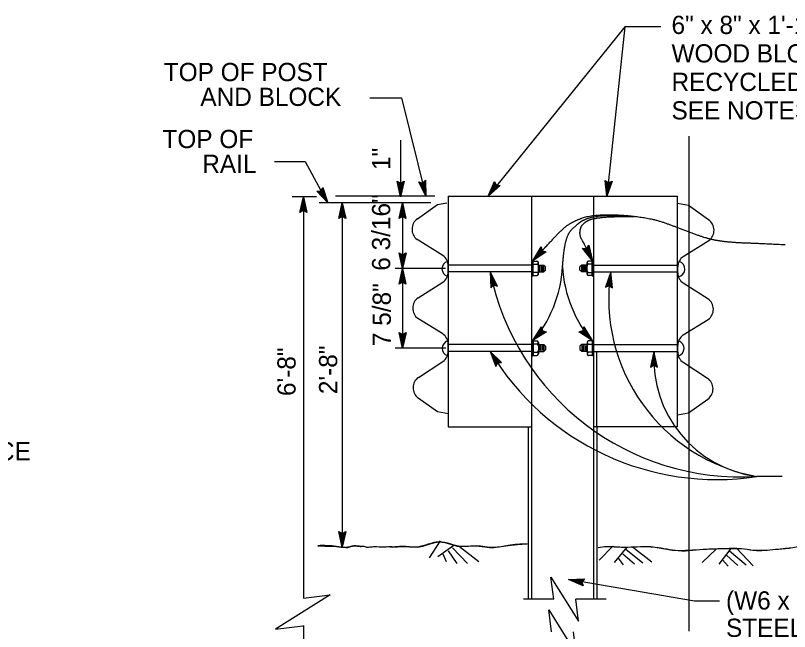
# Model space of a CAD drawing. Extents: x -894 to 866, y -476 to 714.
# Drawn here: x -126.9 to 170.3, y 256.1 to 492.6 of the extents above; entities that cross this region are included whole.
import ezdxf

# ---------------------------------------------------------------- set-up
doc = ezdxf.new("R2010")
doc.units = 0
for name, color, linetype in [('56 Stage 3 Anno', 7, 'Continuous'), ('57 Undefined', 7, 'Continuous'), ('59 Sndwall Anno', 7, 'Continuous'), ('60 Nongeo Data', 7, 'Continuous')]:
    doc.layers.add(name, color=color, linetype=linetype)

msp = doc.modelspace()

# ---------------------------------------------------------------- linework, layer by layer
at = {"layer": '56 Stage 3 Anno'}
for p, q in [((107.05, 488.15), (100.17, 423.17)), ((131.7, 446.28), (131.7, 256.25)), ((20.97, 444.74), (20.97, 422.94)), ((20.97, 422.94), (19.64, 428.94)), ((19.64, 428.94), (19.64, 428.94)), ((19.64, 428.94), (20.97, 428.14)), ((20.96, 424.33), (20, 428.7)), ((20.97, 425.7), (20.34, 428.53)), ((20.97, 427.08), (20.7, 428.29)), ((20.97, 428.14), (22.31, 428.94)), ((22.31, 428.94), (20.97, 422.94)), ((21.95, 428.72), (20.97, 424.32)), ((21.59, 428.49), (20.97, 425.7)), ((21.24, 428.31), (20.97, 427.08)), ((22.31, 428.94), (22.31, 428.94)), ((30.6, 423.17), (27.91, 428.69)), ((27.91, 428.69), (27.91, 428.69)), ((27.91, 428.69), (29.39, 428.23)), ((30.28, 424.52), (28.31, 428.55)), ((29.96, 425.86), (28.69, 428.46)), ((29.64, 427.2), (29.09, 428.31)), ((29.39, 428.23), (30.5, 429.32)), ((29.62, 428.46), (29.64, 427.2)), ((29.91, 428.71), (29.96, 425.86)), ((30.21, 429.02), (30.28, 424.51)), ((30.5, 429.32), (30.5, 429.32)), ((30.5, 429.32), (30.6, 423.17)), ((54.63, 423.17), (57.07, 428.81)), ((55.44, 424.3), (57.23, 428.41)), ((56.25, 425.41), (57.4, 428.06)), ((57.07, 428.81), (57.07, 428.81)), ((57.07, 428.81), (57.68, 427.38)), ((100.17, 423.17), (99.5, 429.28)), ((99.5, 429.28), (99.5, 429.28)), ((99.5, 429.28), (100.74, 428.34)), ((100.32, 424.55), (99.83, 429.01)), ((100.48, 425.92), (100.16, 428.79)), ((102.16, 428.99), (100.17, 423.17)), ((101.78, 428.81), (100.32, 424.54)), ((101.4, 428.62), (100.48, 425.92)), ((100.63, 427.29), (100.49, 428.52)), ((101.03, 428.48), (100.63, 427.29)), ((100.74, 428.34), (102.16, 428.99)), ((102.16, 428.99), (102.16, 428.99)), ((-7.05, 420.63), (-11.18, 425.18)), ((-11.18, 425.18), (-11.18, 425.18)), ((-11.18, 425.18), (-9.63, 425.14)), ((-7.74, 421.83), (-10.75, 425.15)), ((-8.42, 423.03), (-10.36, 425.17)), ((-9.1, 424.23), (-9.93, 425.14)), ((-9.63, 425.14), (-8.86, 426.5)), ((-9.47, 425.43), (-9.1, 424.23)), ((-9.26, 425.76), (-8.42, 423.03)), ((-9.06, 426.14), (-7.73, 421.82)), ((-8.86, 426.5), (-8.86, 426.5)), ((-8.86, 426.5), (-7.05, 420.63)), ((59.23, 427.24), (54.63, 423.17)), ((58.82, 427.27), (55.44, 424.29)), ((58.39, 427.3), (56.25, 425.41)), ((57.06, 426.52), (57.56, 427.66)), ((58.01, 427.36), (57.06, 426.52)), ((57.68, 427.38), (59.23, 427.24)), ((59.23, 427.24), (59.23, 427.24)), ((-11.35, 422.94), (-20.66, 422.94)), ((-17.68, 416.94), (-16.34, 422.94)), ((-16.34, 422.94), (-16.34, 422.94)), ((-16.34, 422.94), (-15.01, 416.94)), ((-16.34, 422.94), (-16.34, 268.84)), ((5.8, 423.17), (-4.09, 423.17)), ((34.07, 423.17), (5.8, 423.17)), ((20.97, 422.94), (20.97, 422.94)), ((30.6, 423.17), (30.6, 423.17)), ((54.63, 423.17), (54.63, 423.17)), ((100.17, 423.17), (100.17, 423.17)), ((-17.32, 417.15), (-16.34, 421.56)), ((-16.96, 417.39), (-16.34, 420.18)), ((-16.34, 420.18), (-15.71, 417.35)), ((-16.33, 421.55), (-15.37, 417.17)), ((5.8, 420.62), (-10.28, 420.62)), ((-7.05, 420.63), (-7.05, 420.63)), ((-2.77, 414.62), (-1.43, 420.62)), ((-2.77, 414.62), (-1.43, 420.62)), ((-2.42, 414.83), (-1.43, 419.24)), ((-2.42, 414.83), (-1.43, 419.24)), ((-1.43, 420.62), (-1.43, 420.62)), ((-1.43, 420.62), (-0.1, 414.62)), ((-1.43, 420.62), (-1.43, 420.62)), ((-1.43, 420.62), (-0.1, 414.62)), ((-1.43, 420.62), (-1.43, 288.48)), ((-1.43, 419.23), (-0.46, 414.85)), ((-1.43, 419.23), (-0.46, 414.85)), ((32.58, 420.62), (5.8, 420.62)), ((20.35, 414.62), (21.69, 420.62)), ((20.7, 414.83), (21.69, 419.24)), ((21.69, 420.62), (21.69, 395.45)), ((21.69, 420.62), (21.69, 420.62)), ((21.69, 420.62), (23.02, 414.62)), ((21.69, 419.23), (22.66, 414.85)), ((-16.34, 417.74), (-17.68, 416.94)), ((-17.68, 416.94), (-17.68, 416.94)), ((-16.61, 417.56), (-16.34, 418.79)), ((-16.34, 418.79), (-16.07, 417.58)), ((-15.01, 416.94), (-16.34, 417.74)), ((-15.01, 416.94), (-15.01, 416.94)), ((-2.06, 415.07), (-1.44, 417.85)), ((-2.06, 415.07), (-1.44, 417.85)), ((-1.71, 415.24), (-1.44, 416.47)), ((-1.71, 415.24), (-1.44, 416.47)), ((-1.44, 417.85), (-0.81, 415.03)), ((-1.44, 417.85), (-0.81, 415.03)), ((-1.44, 416.47), (-1.17, 415.26)), ((-1.44, 416.47), (-1.17, 415.26)), ((21.06, 415.07), (21.69, 417.85)), ((21.41, 415.24), (21.69, 416.47)), ((21.69, 417.85), (22.31, 415.03)), ((21.69, 416.47), (21.95, 415.26)), ((-1.43, 415.42), (-2.77, 414.62)), ((-1.43, 415.42), (-2.77, 414.62)), ((-2.77, 414.62), (-2.77, 414.62)), ((-2.77, 414.62), (-2.77, 414.62)), ((-0.1, 414.62), (-1.43, 415.42)), ((-0.1, 414.62), (-1.43, 415.42)), ((-0.1, 414.62), (-0.1, 414.62)), ((-0.1, 414.62), (-0.1, 414.62)), ((21.69, 415.42), (20.35, 414.62)), ((20.35, 414.62), (20.35, 414.62)), ((23.02, 414.62), (21.69, 415.42)), ((23.02, 414.62), (23.02, 414.62)), ((92.41, 403.08), (93.27, 404.39)), ((93.27, 404.39), (93.27, 404.39)), ((93.27, 404.39), (94.67, 398.4)), ((21.69, 395.45), (20.36, 401.45)), ((20.36, 401.45), (20.36, 401.45)), ((20.36, 401.45), (21.69, 400.65)), ((21.69, 400.65), (23.03, 401.45)), ((23.03, 401.45), (21.69, 395.45)), ((23.03, 401.45), (23.03, 401.45)), ((71.73, 398.44), (74.9, 403.71)), ((76.83, 401.87), (71.73, 398.44)), ((76.43, 401.96), (72.68, 399.44)), ((72.69, 399.45), (74.99, 403.29)), ((73.64, 400.44), (75.12, 402.93)), ((76, 402.04), (73.64, 400.44)), ((74.59, 401.45), (75.22, 402.51)), ((75.63, 402.15), (74.59, 401.45)), ((74.9, 403.71), (74.9, 403.71)), ((74.9, 403.71), (75.31, 402.21)), ((75.31, 402.21), (76.83, 401.87)), ((76.83, 401.87), (76.83, 401.87)), ((94.67, 398.4), (90.86, 403.23)), ((90.86, 403.23), (90.86, 403.23)), ((90.86, 403.23), (92.41, 403.08)), ((94.06, 399.65), (91.29, 403.17)), ((93.47, 400.89), (91.68, 403.16)), ((92.87, 402.13), (92.1, 403.11)), ((92.58, 403.36), (92.87, 402.13)), ((92.82, 403.67), (93.47, 400.89)), ((93.04, 404.04), (94.07, 399.64)), ((21.69, 396.84), (20.72, 401.21)), ((21.69, 398.21), (21.06, 401.04)), ((21.69, 399.59), (21.42, 400.8)), ((22.67, 401.23), (21.69, 396.83)), ((22.31, 401), (21.69, 398.21)), ((21.97, 400.82), (21.69, 399.59)), ((71.73, 398.44), (71.73, 398.44)), ((94.67, 398.4), (94.67, 398.4)), ((38.17, 395.45), (18.9, 395.45)), ((20.35, 389.45), (21.69, 395.45)), ((21.69, 395.45), (21.69, 364.91)), ((21.69, 395.45), (21.69, 395.45)), ((21.69, 395.45), (21.69, 395.45)), ((21.69, 395.45), (23.02, 389.45)), ((20.7, 389.66), (21.69, 394.07)), ((21.06, 389.9), (21.69, 392.69)), ((21.69, 394.06), (22.66, 389.68)), ((21.69, 392.69), (22.31, 389.86)), ((58.14, 388.68), (55.32, 394.14)), ((55.32, 394.14), (55.32, 394.14)), ((55.32, 394.14), (55.56, 388)), ((57.74, 388.8), (55.67, 392.81)), ((55.67, 392.79), (55.85, 388.32)), ((101.64, 394.14), (99.67, 388.32)), ((101.49, 392.76), (100.05, 388.51)), ((101.99, 388.28), (101.49, 392.77)), ((102.32, 388.03), (101.64, 394.14)), ((101.64, 394.14), (101.64, 394.14)), ((21.69, 390.25), (20.35, 389.45)), ((20.35, 389.45), (20.35, 389.45)), ((21.41, 390.07), (21.69, 391.3)), ((21.69, 391.3), (21.95, 390.09)), ((23.02, 389.45), (21.69, 390.25)), ((23.02, 389.45), (23.02, 389.45)), ((57.34, 388.93), (56.03, 391.47)), ((56.03, 391.47), (56.14, 388.58)), ((56.96, 389.01), (56.38, 390.13)), ((56.38, 390.13), (56.43, 388.9)), ((101.34, 391.39), (100.42, 388.65)), ((101.2, 390.02), (100.8, 388.85)), ((101.34, 388.77), (101.2, 390.02)), ((101.66, 388.56), (101.34, 391.39)), ((55.56, 388), (56.64, 389.11)), ((55.56, 388), (55.56, 388)), ((56.64, 389.11), (58.14, 388.68)), ((58.14, 388.68), (58.14, 388.68)), ((99.67, 388.32), (101.08, 388.97)), ((99.67, 388.32), (99.67, 388.32)), ((101.08, 388.97), (102.32, 388.03)), ((102.32, 388.03), (102.32, 388.03)), ((71.75, 367.82), (75.02, 373.02)), ((72.72, 368.82), (75.11, 372.6)), ((73.69, 369.79), (75.23, 372.23)), ((74.66, 370.77), (75.32, 371.81)), ((75.02, 373.02), (75.02, 373.02)), ((75.02, 373.02), (75.4, 371.52)), ((90.88, 371.52), (91.27, 373.03)), ((90.95, 371.84), (91.62, 370.77)), ((91.08, 372.21), (92.6, 369.79)), ((91.17, 372.63), (93.57, 368.81)), ((91.27, 373.03), (91.27, 373.03)), ((91.27, 373.03), (94.54, 367.82)), ((21.69, 364.91), (20.36, 370.91)), ((20.36, 370.91), (20.36, 370.91)), ((20.36, 370.91), (21.69, 370.11)), ((21.69, 366.3), (20.72, 370.68)), ((21.69, 367.67), (21.06, 370.5)), ((21.69, 369.06), (21.42, 370.26)), ((21.69, 370.11), (23.03, 370.91)), ((23.03, 370.91), (21.69, 364.91)), ((22.67, 370.69), (21.69, 366.29)), ((22.31, 370.46), (21.69, 367.67)), ((21.97, 370.29), (21.69, 369.06)), ((23.03, 370.91), (23.03, 370.91)), ((76.92, 371.15), (71.75, 367.82)), ((76.51, 371.24), (72.72, 368.8)), ((76.09, 371.33), (73.69, 369.79)), ((75.72, 371.45), (74.66, 370.77)), ((75.4, 371.52), (76.92, 371.15)), ((76.92, 371.15), (76.92, 371.15)), ((89.37, 371.15), (90.88, 371.52)), ((94.54, 367.82), (89.37, 371.15)), ((89.37, 371.15), (89.37, 371.15)), ((93.56, 368.81), (89.79, 371.24)), ((92.6, 369.79), (90.16, 371.36)), ((91.62, 370.77), (90.58, 371.44)), ((71.75, 367.82), (71.75, 367.82)), ((94.54, 367.82), (94.54, 367.82)), ((38.31, 364.91), (18.9, 364.91)), ((21.69, 364.91), (21.69, 364.91)), ((59.75, 359.34), (55.32, 363.6)), ((55.32, 363.6), (55.32, 363.6)), ((55.32, 363.6), (57.52, 357.87)), ((118.26, 363.6), (116.95, 357.6)), ((119.62, 357.61), (118.26, 363.6)), ((118.26, 363.6), (118.26, 363.6)), ((59.33, 359.32), (56.08, 362.45)), ((56.08, 362.44), (57.69, 358.26)), ((58.9, 359.32), (56.85, 361.3)), ((56.85, 361.3), (57.88, 358.6)), ((58.52, 359.28), (57.61, 360.15)), ((57.61, 360.15), (58.05, 358.99)), ((118.26, 362.21), (117.3, 357.84)), ((118.27, 360.84), (117.65, 358.01)), ((119.26, 357.82), (118.26, 362.22)), ((118.9, 358.06), (118.27, 360.84)), ((57.52, 357.87), (58.19, 359.27)), ((57.52, 357.87), (57.52, 357.87)), ((58.19, 359.27), (59.75, 359.34)), ((59.75, 359.34), (59.75, 359.34)), ((116.95, 357.6), (118.27, 358.4)), ((116.95, 357.6), (116.95, 357.6)), ((118.27, 359.46), (118.01, 358.25)), ((118.55, 358.23), (118.27, 359.46)), ((118.27, 358.4), (119.62, 357.61)), ((119.62, 357.61), (119.62, 357.61)), ((167.42, 315.61), (157.78, 315.61)), ((-1.43, 288.48), (-2.76, 294.48)), ((-2.76, 294.48), (-2.76, 294.48)), ((-2.76, 294.48), (-1.43, 293.68)), ((-1.43, 293.68), (-0.09, 294.48)), ((-0.09, 294.48), (-1.43, 288.48)), ((-0.09, 294.48), (-0.09, 294.48)), ((-1.44, 289.87), (-2.4, 294.25)), ((-2.31, 291.64), (-2.31, 291.64)), ((-1.43, 291.24), (-2.06, 294.07)), ((-1.43, 292.63), (-1.7, 293.83)), ((-0.45, 294.26), (-1.43, 289.86)), ((-0.81, 294.03), (-1.43, 291.24)), ((-1.16, 293.85), (-1.43, 292.63)), ((-1.43, 288.48), (-1.43, 288.48)), ((85.43, 276), (91.57, 276.28)), ((91.11, 273.65), (85.43, 276)), ((85.43, 276), (85.43, 276)), ((90.96, 274.03), (86.79, 275.76)), ((86.8, 275.76), (91.28, 275.96)), ((88.15, 275.52), (91.05, 275.65)), ((90.79, 274.43), (88.15, 275.52)), ((89.52, 275.28), (90.75, 275.34)), ((90.68, 274.8), (89.52, 275.28)), ((91.57, 276.28), (90.56, 275.1)), ((90.56, 275.1), (91.11, 273.65)), ((91.11, 273.65), (91.11, 273.65)), ((91.57, 276.28), (91.57, 276.28)), ((-16.34, 258.35), (-16.34, 236.98))]:
    msp.add_line(p, q, dxfattribs=at)
for points in [[(120.83, 488.15), (107.05, 488.15), (54.63, 423.17)], [(9.11, 460.97), (21.31, 460.97), (30.6, 423.17)], [(-27.45, 436.52), (-15.67, 436.52), (-7.06, 420.62)], [(143.46, 267.78), (133.82, 267.78), (85.43, 276)], [(-16.34, 268.84), (-6.14, 270.12), (-27.14, 257), (-16.64, 258.31)]]:
    msp.add_lwpolyline(points, dxfattribs=at)
for centre, radius, start, end in [((151.61, 413.67), 98.25, 191.4629, 273.5983), ((170.22, 383.83), 69.35, 171.4523, 259.6635), ((142.35, 416.03), 101.6, 211.0648, 278.7343), ((163.66, 360.72), 45.49, 176.3635, 262.5744)]:
    msp.add_arc(centre, radius, start, end, dxfattribs=at)
for centre, major_axis, start_param, end_param in [((69.88, 387.01), (-7.73, -23.06), 0.761747, 2.124232), ((96.4, 387.01), (7.73, -23.06), 4.158953, 5.521438)]:
    msp.add_ellipse(centre, major_axis=major_axis, ratio=0.468825, start_param=start_param, end_param=end_param, dxfattribs=at)
for points in [[(71.73, 398.44), (78.52, 405.74), (83.93, 411.5), (88.29, 413.94), (93.53, 415.86), (104.52, 416.21), (117.78, 414.64), (127.03, 411.32), (136.98, 407.48), (142.98, 406.08), (149.71, 405.42), (157.57, 405.16), (168.59, 404.63)], [(83.14, 396.05), (83.58, 401.9), (84.45, 406.26), (85.85, 409.75), (88.99, 412.55), (90.56, 413.77), (93.07, 414.79), (95.22, 415.37), (101.45, 416), (110.8, 415.34)], [(94.67, 398.4), (91.61, 404.87), (90.21, 406.96), (89.89, 408.21), (89.8, 409.46), (90.21, 411.5), (91.43, 412.89), (92.65, 413.77), (94.4, 414.47), (97.54, 414.99), (101.73, 415.34), (106.09, 415.34), (109.23, 415.34), (110.8, 415.34)]]:
    msp.add_open_spline(points, degree=2, dxfattribs=at)
at = {"layer": '59 Sndwall Anno'}
for p, q in [((36.12, 290.85), (31.97, 284.44)), ((41.42, 289.17), (35.24, 284.74)), ((43.58, 288.67), (50.97, 282.97)), ((102.46, 288.91), (97.14, 283.44)), ((107.87, 288.43), (102.96, 282.62)), ((110.06, 288.58), (117.38, 282.78)), ((37.15, 285.97), (38.43, 282.97)), ((39.21, 287.12), (42.5, 282.16)), ((40.84, 288.18), (46.64, 282.18)), ((106.29, 285.97), (110.78, 282.06)), ((107.42, 287.66), (113.96, 282.47)), ((142.32, 287.89), (136.81, 282.62)), ((147.73, 287.97), (143.11, 281.92)), ((146.05, 285.45), (150.39, 281.38)), ((147.25, 287.09), (153.61, 281.69)), ((149.93, 288.15), (156.31, 281.34)), ((104.51, 284.28), (106.48, 281.68)), ((144.59, 283.66), (146.68, 281.16))]:
    msp.add_line(p, q, dxfattribs=at)
at = {"layer": '60 Nongeo Data'}
for p, q in [((39.25, 423.17), (39.25, 334.6)), ((39.25, 423.17), (127.16, 423.17)), ((71.39, 268.48), (71.39, 423.17)), ((95.01, 423.17), (95.01, 363.6)), ((127.16, 423.17), (127.16, 334.6)), ((27.41, 414.53), (35.15, 419.99)), ((35.15, 419.99), (38.7, 420.62)), ((131.5, 419.6), (127.23, 420.35)), ((139.24, 414.14), (131.5, 419.6)), ((37.16, 400.46), (27.32, 406.59)), ((129.49, 400.07), (139.33, 406.19)), ((71.41, 392.54), (71.41, 398.44)), ((71.41, 398.44), (71.73, 398.44)), ((71.73, 398.44), (71.73, 392.54)), ((95, 398.44), (94.68, 398.44)), ((94.68, 398.44), (94.68, 392.54)), ((95, 392.54), (95, 398.44)), ((39.24, 393.79), (39.24, 396.75)), ((71.39, 396.76), (39.25, 396.76)), ((71.39, 396.76), (71.39, 394.14)), ((71.88, 392.72), (71.88, 398.28)), ((71.88, 398.28), (73.28, 398.28)), ((71.88, 397.09), (73.35, 397.09)), ((73.86, 393.3), (73.86, 397.69)), ((73.95, 394.14), (73.95, 396.76)), ((73.95, 396.76), (75.92, 396.76)), ((74.41, 394.45), (74.41, 396.41)), ((74.93, 396.76), (74.93, 394.14)), ((75.39, 394.45), (75.39, 396.41)), ((75.92, 394.14), (75.92, 396.76)), ((75.92, 396.76), (76.57, 396.1)), ((76.57, 394.79), (76.57, 396.1)), ((90.49, 396.76), (89.84, 396.1)), ((89.84, 394.79), (89.84, 396.1)), ((90.49, 394.14), (90.49, 396.76)), ((92.46, 396.76), (90.49, 396.76)), ((91.02, 394.45), (91.02, 396.41)), ((91.48, 396.76), (91.48, 394.14)), ((92, 394.45), (92, 396.41)), ((92.46, 394.14), (92.46, 396.76)), ((92.55, 393.3), (92.55, 397.69)), ((94.53, 397.09), (93.06, 397.09)), ((94.53, 398.28), (93.13, 398.28)), ((94.53, 392.72), (94.53, 398.28)), ((95.01, 396.76), (127.16, 396.76)), ((95.01, 396.76), (95.01, 394.14)), ((127.41, 393.39), (127.41, 396.36)), ((71.39, 394.14), (39.25, 394.14)), ((71.73, 392.54), (71.41, 392.54)), ((73.27, 393.91), (71.88, 393.91)), ((71.88, 392.72), (73.31, 392.72)), ((73.95, 394.14), (75.92, 394.14)), ((75.92, 394.14), (76.57, 394.79)), ((90.49, 394.14), (89.84, 394.79)), ((92.46, 394.14), (90.49, 394.14)), ((94.53, 392.72), (93.1, 392.72)), ((93.14, 393.91), (94.53, 393.91)), ((94.68, 392.54), (95, 392.54)), ((95.01, 394.14), (127.16, 394.14)), ((27.66, 384.21), (37.16, 390.16)), ((138.99, 383.82), (129.48, 389.77)), ((37.15, 370.33), (27.57, 376.27)), ((129.49, 369.94), (139.08, 375.88)), ((39.24, 363.4), (39.24, 366.43)), ((71.39, 366.22), (39.25, 366.22)), ((71.39, 363.6), (71.39, 366.22)), ((71.41, 367.82), (71.41, 361.92)), ((71.73, 367.82), (71.41, 367.82)), ((71.73, 361.92), (71.73, 367.82)), ((71.88, 367.63), (71.88, 362.08)), ((71.88, 367.63), (73.31, 367.63)), ((73.27, 366.44), (71.88, 366.44)), ((73.86, 367.06), (73.86, 362.67)), ((73.95, 366.22), (73.95, 363.6)), ((73.95, 366.22), (75.92, 366.22)), ((74.41, 365.91), (74.41, 363.94)), ((74.93, 363.6), (74.93, 366.22)), ((75.39, 365.91), (75.39, 363.94)), ((75.92, 366.22), (75.92, 363.6)), ((75.92, 366.22), (76.57, 365.57)), ((90.49, 366.22), (89.84, 365.57)), ((90.49, 366.22), (90.49, 363.6)), ((92.46, 366.22), (90.49, 366.22)), ((91.02, 365.91), (91.02, 363.94)), ((91.48, 363.6), (91.48, 366.22)), ((92, 365.91), (92, 363.94)), ((92.46, 366.22), (92.46, 363.6)), ((92.55, 367.06), (92.55, 362.67)), ((94.53, 367.63), (93.1, 367.63)), ((93.14, 366.44), (94.53, 366.44)), ((94.53, 367.63), (94.53, 362.08)), ((94.68, 361.92), (94.68, 367.82)), ((94.68, 367.82), (95, 367.82)), ((95, 367.82), (95, 361.92)), ((95.01, 366.22), (127.16, 366.22)), ((95.01, 363.6), (95.01, 366.22)), ((127.41, 363), (127.41, 366.03)), ((71.39, 363.6), (39.25, 363.6)), ((71.88, 363.27), (73.35, 363.27)), ((73.95, 363.6), (75.92, 363.6)), ((75.92, 363.6), (76.57, 364.26)), ((76.57, 365.57), (76.57, 364.26)), ((89.84, 365.57), (89.84, 364.26)), ((90.49, 363.6), (89.84, 364.26)), ((92.46, 363.6), (90.49, 363.6)), ((94.53, 363.27), (93.06, 363.27)), ((95.01, 363.6), (95.01, 268.48)), ((95.01, 363.6), (127.16, 363.6)), ((96.33, 334.47), (96.33, 363.6)), ((27.79, 353.66), (37.16, 359.71)), ((71.41, 361.92), (71.73, 361.92)), ((71.88, 362.08), (73.28, 362.08)), ((94.53, 362.08), (93.13, 362.08)), ((95, 361.92), (94.68, 361.92)), ((138.86, 353.26), (129.48, 359.32)), ((35.15, 340.46), (27.7, 345.72)), ((131.5, 340.07), (138.95, 345.32)), ((39.41, 339.71), (35.15, 340.46)), ((127.23, 339.32), (131.5, 340.07)), ((39.25, 334.6), (71.39, 334.6)), ((70.08, 268.48), (70.08, 334.6)), ((127.16, 334.6), (95.01, 334.6)), ((96.33, 334.6), (96.33, 268.48)), ((79.75, 268.48), (68.13, 268.48)), ((99.83, 268.48), (88.2, 268.48))]:
    msp.add_line(p, q, dxfattribs=at)
for points in [[(-10.8, 289.02), (-8.15, 288.89), (-3.64, 288.73), (-1.87, 288.52), (-0.11, 288.33), (0.68, 288.4), (1.85, 288.72), (2.44, 288.86), (3.03, 288.92), (5.48, 288.71), (5.8, 288.69)], [(15.8, 288.69), (17.94, 288.53), (19.7, 288.63), (21.47, 288.73), (24.41, 288.64), (27.35, 288.53), (29.49, 288.85), (32.64, 289.88), (34.21, 290.31), (35.79, 290.49), (37.89, 290.22), (41.04, 289.31), (42.63, 288.91), (44.22, 288.73), (47.06, 288.83), (49.91, 288.92), (53.35, 288.55), (55.06, 288.35), (56.78, 288.33), (59.52, 288.71), (62.27, 289.12), (65.89, 289.45), (69.53, 289.71)], [(96.79, 288.33), (98.46, 288.6), (100.13, 288.73), (102.97, 288.63), (105.81, 288.53), (110.62, 288.64), (115.43, 288.73), (117.1, 288.66), (118.76, 288.53), (123.17, 287.73), (125.37, 287.31), (127.59, 287.16), (133.08, 287.43), (138.57, 287.75), (141.42, 287.85), (144.26, 287.94), (148.09, 288), (151.91, 287.94), (154.07, 287.66), (156.23, 287.35), (158.97, 287.26), (161.72, 287.35), (163.88, 287.54), (166.03, 287.75), (168.78, 288.03), (171.53, 288.33)], [(79.75, 268.48), (78.69, 276.93), (89.26, 260.03), (88.2, 268.48)], [(78.88, 255.94), (77.82, 264.4), (88.39, 247.49), (87.33, 255.94)]]:
    msp.add_lwpolyline(points, dxfattribs=at)
for centre, radius, start, end in [((30.24, 410.53), 4.91, 125.3287, 233.3682), ((136.4, 410.13), 4.91, 306.6318, 54.6713), ((34.32, 396.46), 4.91, 359.5976, 54.6713), ((132.33, 396.06), 4.91, 125.3287, 180.4025), ((39.8, 395.33), 2.95, 107.4883, 253.1759), ((73.26, 396.49), 0.595, 1.8976, 89.5004), ((73.27, 397.69), 0.595, 278.2125, 89.2776), ((93.14, 397.69), 0.595, 90.7224, 261.7875), ((93.14, 396.49), 0.595, 90.4996, 178.1024), ((127.18, 395.21), 2.95, 279.0561, 76.733), ((34.32, 394.17), 4.91, 305.3287, 0.4025), ((73.27, 394.51), 0.595, 269.6015, 357.0732), ((73.27, 393.32), 0.595, 273.6172, 85.1952), ((93.14, 394.51), 0.595, 182.9268, 270.3985), ((93.14, 393.32), 0.595, 94.8048, 266.3828), ((132.32, 393.77), 4.91, 179.5976, 234.6713), ((30.5, 380.21), 4.91, 125.3287, 233.3682), ((136.15, 379.81), 4.91, 306.6318, 54.6713), ((34.31, 366.33), 4.91, 359.5976, 54.6713), ((132.33, 365.93), 4.91, 125.3287, 180.4025), ((39.87, 364.83), 2.95, 107.4883, 251.6012), ((73.27, 365.85), 0.595, 2.9268, 90.3985), ((73.27, 367.04), 0.595, 274.8048, 86.3828), ((93.14, 367.04), 0.595, 93.6172, 265.1952), ((93.14, 365.85), 0.595, 89.6015, 177.0732), ((126.86, 364.81), 2.95, 284.7412, 72.5117), ((34.32, 363.72), 4.91, 305.3287, 0.4025), ((73.26, 363.87), 0.595, 270.4996, 358.1024), ((73.27, 362.67), 0.595, 270.7224, 81.7875), ((93.14, 363.87), 0.595, 181.8976, 269.5004), ((93.14, 362.67), 0.595, 98.2125, 269.2776), ((132.32, 363.32), 4.91, 179.5976, 234.6713), ((30.63, 349.65), 4.91, 125.3287, 233.3682), ((136.02, 349.26), 4.91, 306.6318, 54.6713)]:
    msp.add_arc(centre, radius, start, end, dxfattribs=at)
for points in [[(5.8, 288.7), (3.03, 288.92), (-0.11, 288.33), (-3.64, 288.73), (-10.8, 289.04)], [(5.48, 288.71), (7.28, 288.77), (7.89, 288.5), (8.6, 288.5), (10.54, 288.68), (14.96, 288.59), (15.8, 288.69)], [(69.53, 289.71), (62.27, 289.12), (56.78, 288.33), (49.91, 288.92), (44.22, 288.73), (35.79, 290.49), (27.35, 288.53), (21.47, 288.73), (17.94, 288.53), (16.37, 288.66)], [(96.79, 288.33), (100.13, 288.73), (105.81, 288.53), (115.43, 288.73), (118.76, 288.53), (127.59, 287.16), (138.57, 287.75), (144.26, 287.94), (151.91, 287.94), (156.23, 287.35), (161.72, 287.35), (166.03, 287.75), (171.53, 288.33), (174.08, 288.92), (179.77, 289.31), (183.1, 287.94)]]:
    msp.add_spline(points, degree=3, dxfattribs=at)

# ---------------------------------------------------------------- texts
at = {"layer": '57 Undefined'}
for s, p in [('6" x 8" x 1\'-10" NOTCHED', (124.99, 485.45)), ('WOOD BLOCK OR NOTCHED', (124.99, 474.52)), ('TOP OF POST', (-69.98, 467.36)), ('RECYCLED PLASTIC BLOCK,  ', (124.99, 463.58)), ('AND BLOCK', (-55.94, 457.84)), ('SEE NOTES 2 AND 9', (124.99, 452.64)), ('TOP OF', (-70.5, 441.65)), ('RAIL', (-55.2, 432.13)), ('RAIL SPLICE', (-177.75, 321.81)), ('(W6 x 8.5 OR W6 x 9) x 6\'-8"', (145.91, 264.53)), ('STEEL POST', (145.91, 254.03))]:
    msp.add_text(s, height=7, dxfattribs=at).set_placement(p)
for s, p in [('1"', (16.96, 433.25)), ('6 3/16"', (16.96, 394.58)), ('7 5/8"', (17.23, 365.64)), ('6\'-8"', (-19.37, 346.48)), ('2\'-8"', (-3.38, 347.22))]:
    msp.add_text(s, height=7, rotation=90, dxfattribs=at).set_placement(p)

doc.saveas('drawing.dxf')
